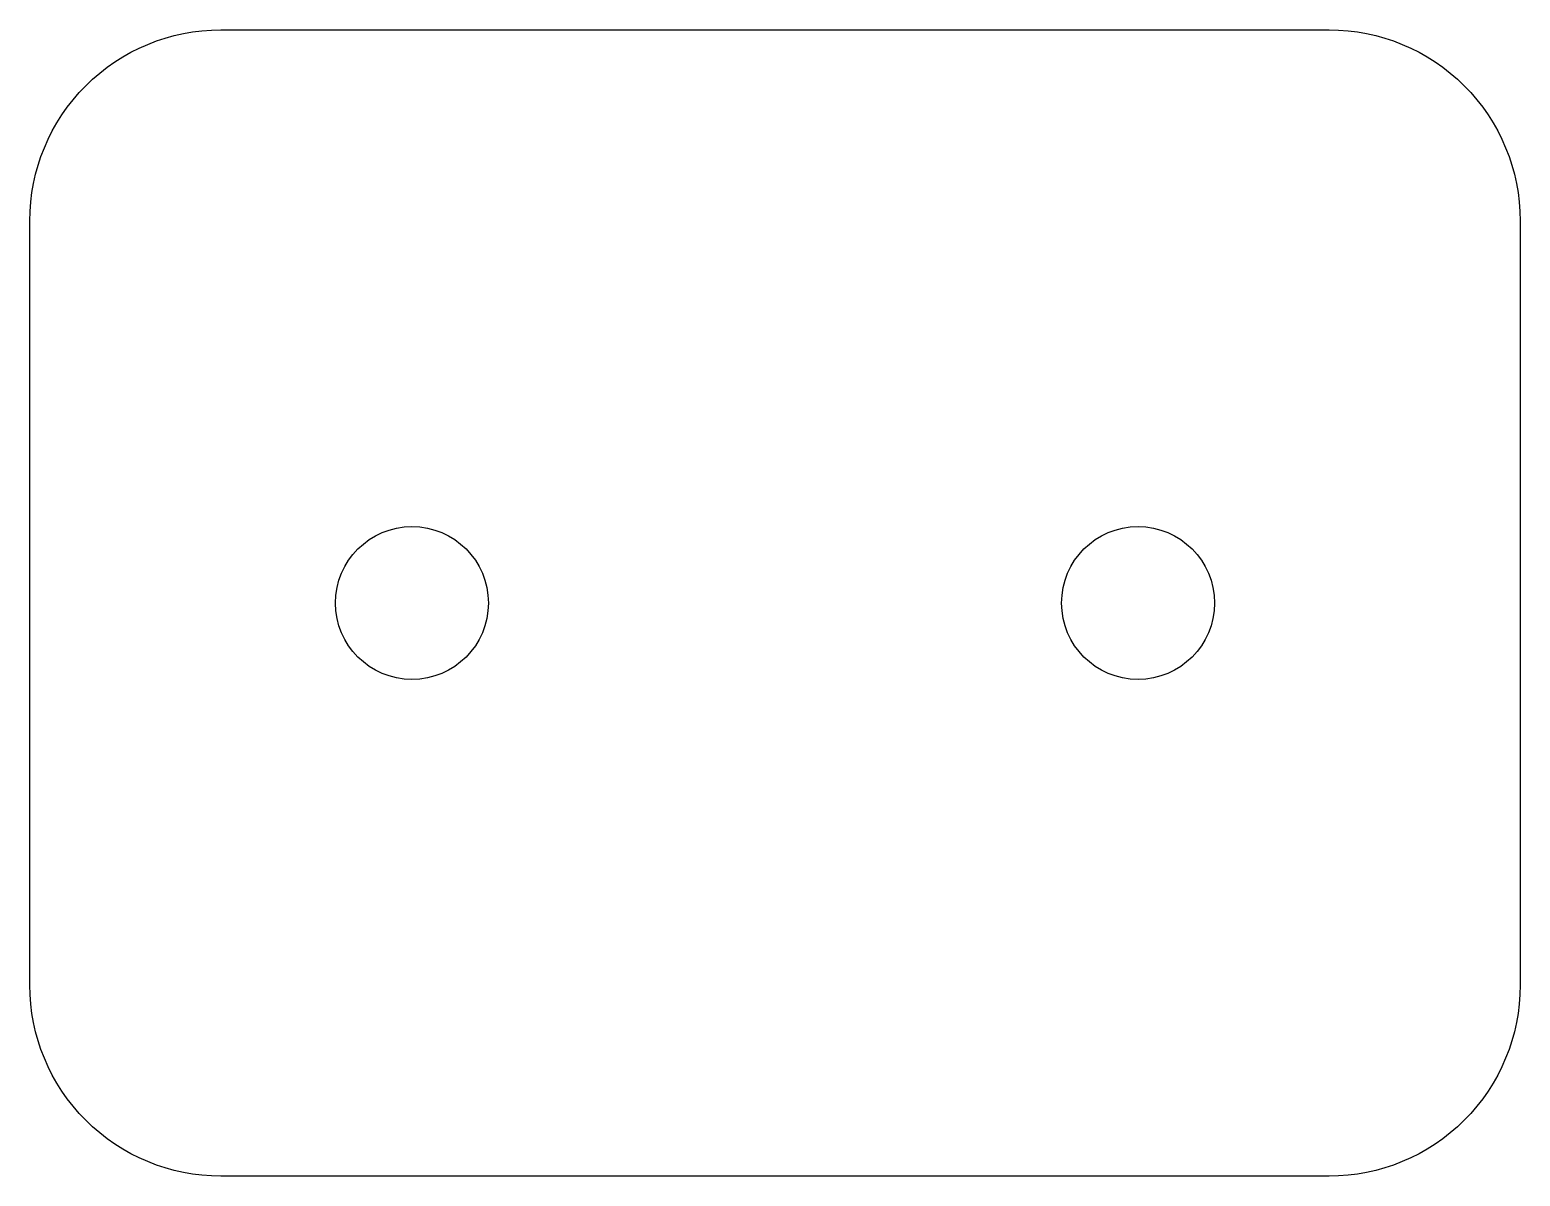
# Model space of a CAD drawing. Header units: millimetres. Extents: x 90 to 129, y 40 to 70.
import ezdxf

# ---------------------------------------------------------------- set-up
doc = ezdxf.new("R2010")
doc.units = ezdxf.units.MM
doc.layers.get('0').update_dxf_attribs({"linetype": 'CONTINUOUS'})

msp = doc.modelspace()

# ---------------------------------------------------------------- linework, layer by layer
msp.add_lwpolyline([(95, 70), (124, 70, -0.414214), (129, 65), (129, 45, -0.414214), (124, 40), (95, 40, -0.414214), (90, 45), (90, 65, -0.414214)], format="xyb", close=True)
for centre in [(100, 55), (119, 55)]:
    msp.add_circle(centre, 2)

doc.saveas('drawing.dxf')
